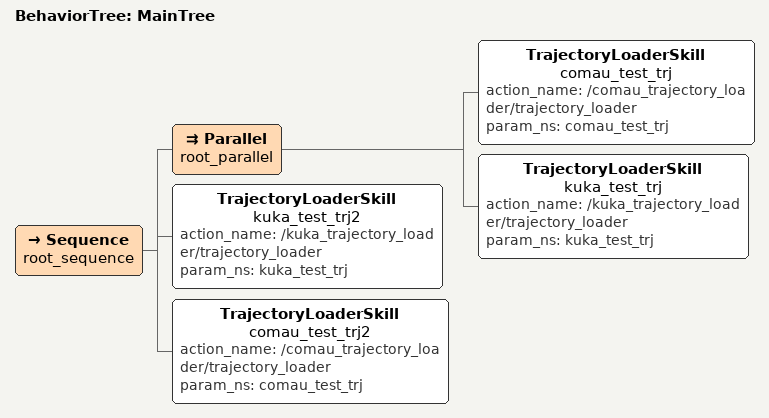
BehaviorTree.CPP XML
<root BTCPP_format="4" >
     <BehaviorTree ID="MainTree"> <!-- do not change -->
        <Sequence name="root_sequence">
            <Parallel name="root_parallel">
                <TrajectoryLoaderSkill name="comau_test_trj" action_name= "/comau_trajectory_loader/trajectory_loader" param_ns="comau_test_trj"/>
                <TrajectoryLoaderSkill name="kuka_test_trj" action_name= "/kuka_trajectory_loader/trajectory_loader" param_ns="kuka_test_trj"/>
            </Parallel>

            <TrajectoryLoaderSkill name="kuka_test_trj2" action_name= "/kuka_trajectory_loader/trajectory_loader" param_ns="kuka_test_trj"/>
            <TrajectoryLoaderSkill name="comau_test_trj2" action_name= "/comau_trajectory_loader/trajectory_loader" param_ns="comau_test_trj"/>
        </Sequence>
     </BehaviorTree>
 </root>
